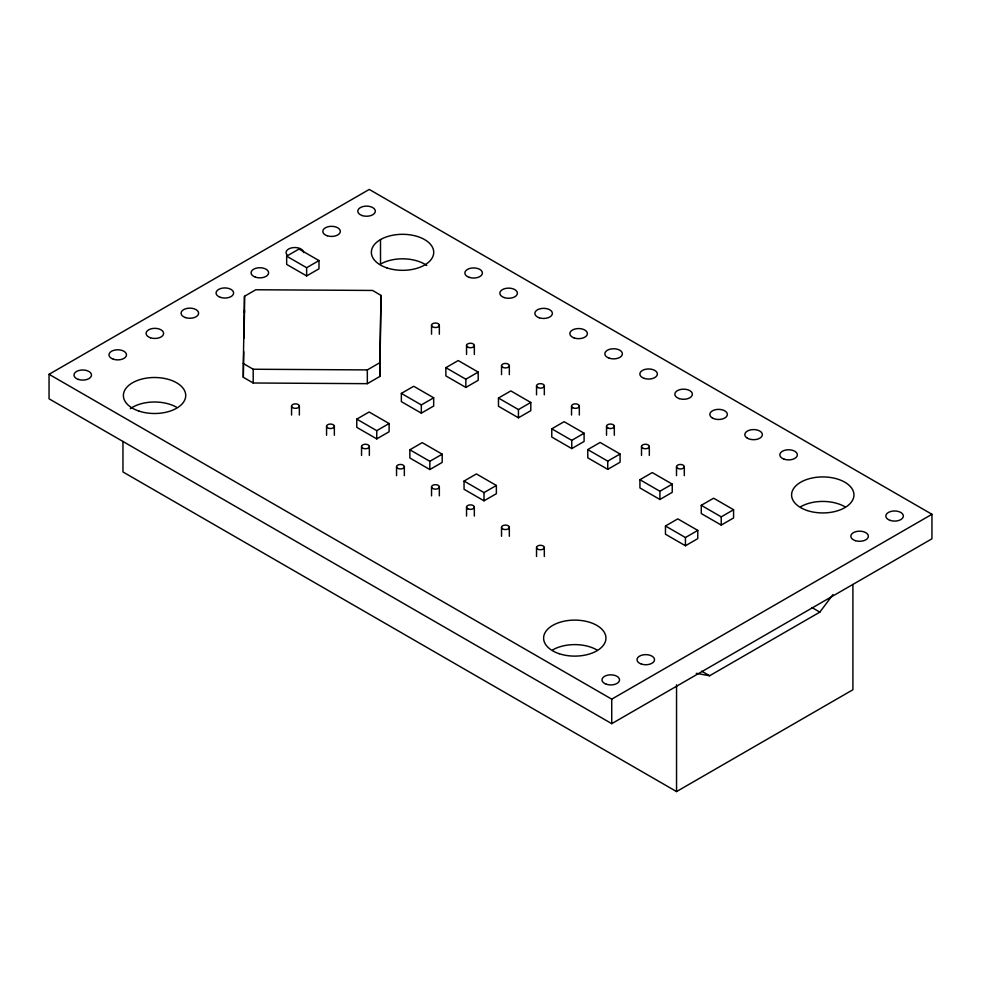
<?xml version="1.0" encoding="UTF-8"?>
<svg xmlns="http://www.w3.org/2000/svg" width="981" height="981" viewBox="0 0 981 981"><rect width="100%" height="100%" fill="white"/><g stroke="black" fill="none" stroke-linecap="round" stroke-linejoin="round"><path stroke-width="1.47" d="M243.313 363.534L244.514 296.274L255.783 289.763L372.608 290.45L381.02 295.44L379.831 376.459L367.335 383.669L253.196 382.995L243.313 377.293L243.313 363.534L253.196 369.236L367.335 369.911L379.831 362.7L381.02 295.44M243.313 377.293L243.766 351.774M244.011 338.261L244.514 310.033M696.265 673.334L709.619 675.75L819.846 612.119L832.992 594.547M49.05 374.301L369.261 189.431L931.95 514.289L931.95 538.79L611.739 723.659L49.05 398.801L49.05 374.301L611.739 699.159L931.95 514.289M286.66 256.176L299.009 249.051L318.984 260.578L318.984 268.806L306.636 275.931L286.66 264.404L286.66 256.176L306.636 267.703L318.984 260.578M356.777 419.12L369.126 411.995L389.101 423.534L389.101 431.75L376.753 438.887L356.777 427.348L356.777 419.12L376.753 430.659L389.101 423.534M401.352 393.393L413.7 386.269L433.676 397.796L433.676 406.024L421.327 413.148L401.352 401.621L401.352 393.393L421.327 404.92L433.676 397.796M445.877 367.679L458.225 360.554L478.201 372.081L478.201 380.309L465.852 387.434L445.877 375.907L445.877 367.679L465.852 379.218L478.201 372.081M498.471 398.041L510.819 390.916L530.795 402.455L530.795 410.671L518.446 417.796L498.471 406.269L498.471 398.041L518.446 409.58L530.795 402.455M409.862 449.776L422.21 442.639L442.186 454.178L442.186 462.407L429.837 469.531L409.862 457.992L409.862 449.776L429.837 461.303L442.186 454.178M551.776 428.82L564.124 421.695L584.1 433.222L584.1 441.45L571.751 448.575L551.776 437.048L551.776 428.82L571.751 440.359L584.1 433.222M464.05 481.058L476.398 473.933L496.374 485.46L496.374 493.688L484.025 500.813L464.05 489.286L464.05 481.058L484.025 492.585L496.374 485.46M587.766 449.592L600.114 442.468L620.078 454.007L620.078 462.223L607.742 469.359L587.766 457.82L587.766 449.592L607.742 461.131L620.078 454.007M639.931 479.709L652.267 472.584L672.243 484.124L672.243 492.339L659.906 499.476L639.931 487.937L639.931 479.709L659.906 491.248L672.243 484.124M665.461 526L677.797 518.875L697.773 530.402L697.773 538.63L685.437 545.755L665.461 534.228L665.461 526L685.437 537.539L697.773 530.402M701.268 505.325L713.616 498.201L733.58 509.728L733.58 517.956L721.243 525.08L701.268 513.553L701.268 505.325L721.243 516.864L733.58 509.728M122.956 441.45L122.956 471.959L676.547 791.569L852.906 689.753L852.906 584.492M811.9 607.533L819.846 612.119M701.685 671.176L709.619 675.75M721.243 516.864L721.243 525.08M685.437 537.539L685.437 545.755M684.309 466.711L684.309 475.662M676.51 466.711L676.51 475.662M676.547 684.787L676.547 791.569M659.906 491.248L659.906 499.476M649.312 446.502L649.312 455.454M641.513 446.502L641.513 455.454M614.314 426.306L614.314 435.245M611.739 699.159L611.739 723.659M607.742 461.131L607.742 469.359M606.528 426.306L606.528 435.245M579.317 406.097L579.317 415.049M571.751 440.359L571.751 448.575M571.531 406.097L571.531 415.049M544.32 385.889L544.32 394.84M544.32 547.533A3.899 2.244 0 0 1 538.483 549.47A3.899 2.244 0 0 1 538.483 545.583A3.899 2.244 0 0 1 544.32 547.533L544.32 556.472M536.533 385.889L536.533 394.84M536.533 547.533L536.533 556.472M518.446 409.58L518.446 417.796M509.323 365.692L509.323 374.632M509.323 527.324A3.899 2.244 0 0 1 503.486 529.274A3.899 2.244 0 0 1 503.486 525.375A3.899 2.244 0 0 1 509.323 527.324L509.323 536.276M501.536 365.692L501.536 374.632M501.536 527.324L501.536 536.276M484.025 492.585L484.025 500.813M474.338 345.484L474.338 354.435M474.338 507.116L474.338 516.067M466.539 345.484L466.539 354.435M466.539 507.116L466.539 516.067M465.852 379.218L465.852 387.434M439.341 325.275A3.899 2.244 0 0 1 433.492 327.225A3.899 2.244 0 0 1 433.492 323.325A3.899 2.244 0 0 1 439.341 325.275L439.341 334.227M439.341 486.919A3.899 2.244 0 0 1 433.492 488.857A3.899 2.244 0 0 1 433.492 484.97A3.899 2.244 0 0 1 439.341 486.919L439.341 495.859M431.542 325.275L431.542 334.227M431.542 486.919L431.542 495.859M429.837 461.303L429.837 469.531M421.327 404.92L421.327 413.148M404.344 466.711A3.899 2.244 0 0 1 398.494 468.66A3.899 2.244 0 0 1 398.494 464.761A3.899 2.244 0 0 1 404.344 466.711L404.344 475.662M396.545 466.711L396.545 475.662M380.505 239.597L380.505 264.097A31.171 18.001 0 0 1 426.772 265.495M379.831 362.7L379.831 376.459M376.753 430.659L376.753 438.887M369.346 446.502A3.899 2.244 0 0 1 363.497 448.452A3.899 2.244 0 0 1 363.497 444.552A3.899 2.244 0 0 1 369.346 446.502L369.346 455.454M367.335 369.911L367.335 383.669M361.548 446.502L361.548 455.454M334.349 426.306A3.899 2.244 0 0 1 328.5 428.243A3.899 2.244 0 0 1 328.5 424.356A3.899 2.244 0 0 1 334.349 426.306L334.349 435.245M326.563 426.306L326.563 435.245M306.636 267.703L306.636 275.931M299.352 406.097A3.899 2.244 0 0 1 293.515 408.047A3.899 2.244 0 0 1 293.515 404.147A3.899 2.244 0 0 1 299.352 406.097L299.352 415.049M291.565 406.097L291.565 415.049M253.196 369.236L253.196 382.995M244.514 296.274L244.465 312.731M130.326 408.672A31.171 18.001 0 0 1 176.592 407.274M552.72 649.888A31.171 18.001 0 0 1 596.816 649.888M800.729 506.699A31.171 18.001 0 0 1 844.813 506.699M287.237 255.121A8.768 5.064 0 0 1 292.571 247.69A8.768 5.064 0 0 1 303.607 252.583M572.671 407.691A3.899 2.244 0 0 0 579.182 406.674A3.899 2.244 0 0 0 574.412 403.927A3.899 2.244 0 0 0 572.671 407.691M467.679 508.71A3.899 2.244 0 0 0 474.203 507.704A3.899 2.244 0 0 0 469.433 504.945A3.899 2.244 0 0 0 467.679 508.71M607.668 427.888A3.899 2.244 0 0 0 614.18 426.882A3.899 2.244 0 0 0 609.409 424.123A3.899 2.244 0 0 0 607.668 427.888M642.653 448.096A3.899 2.244 0 0 0 649.177 447.091A3.899 2.244 0 0 0 644.407 444.332A3.899 2.244 0 0 0 642.653 448.096M677.65 468.305A3.899 2.244 0 0 0 684.174 467.287A3.899 2.244 0 0 0 679.404 464.54A3.899 2.244 0 0 0 677.65 468.305M467.679 347.078A3.899 2.244 0 0 0 474.203 346.06A3.899 2.244 0 0 0 469.433 343.313A3.899 2.244 0 0 0 467.679 347.078M502.677 367.274A3.899 2.244 0 0 0 509.2 366.269A3.899 2.244 0 0 0 504.418 363.51A3.899 2.244 0 0 0 502.677 367.274M537.674 387.483A3.899 2.244 0 0 0 544.197 386.477A3.899 2.244 0 0 0 539.415 383.718A3.899 2.244 0 0 0 537.674 387.483M78.357 379.426A8.768 5.064 0 0 0 91.503 375.036A8.768 5.064 0 0 0 78.357 370.659A8.768 5.064 0 0 0 78.357 379.426M113.355 359.218A8.768 5.064 0 0 0 126.5 354.828A8.768 5.064 0 0 0 113.355 350.45A8.768 5.064 0 0 0 113.355 359.218M150.473 337.783A8.768 5.064 0 0 0 163.619 333.405A8.768 5.064 0 0 0 150.473 329.015A8.768 5.064 0 0 0 150.473 337.783M185.458 317.586A8.768 5.064 0 0 0 198.616 313.197A8.768 5.064 0 0 0 185.458 308.819A8.768 5.064 0 0 0 185.458 317.586M220.455 297.378A8.768 5.064 0 0 0 233.613 292.988A8.768 5.064 0 0 0 220.455 288.61A8.768 5.064 0 0 0 220.455 297.378M255.452 277.169A8.768 5.064 0 0 0 268.61 272.792A8.768 5.064 0 0 0 255.452 268.402A8.768 5.064 0 0 0 255.452 277.169M327.188 235.759A8.768 5.064 0 0 0 340.333 231.381A8.768 5.064 0 0 0 327.188 226.991A8.768 5.064 0 0 0 327.188 235.759M362.173 215.562A8.768 5.064 0 0 0 375.331 211.173A8.768 5.064 0 0 0 362.173 206.795A8.768 5.064 0 0 0 362.173 215.562M469.249 277.378A8.768 5.064 0 0 0 482.407 272.988A8.768 5.064 0 0 0 469.249 268.61A8.768 5.064 0 0 0 469.249 277.378M504.246 297.586A8.768 5.064 0 0 0 517.404 293.196A8.768 5.064 0 0 0 504.246 288.806A8.768 5.064 0 0 0 504.246 297.586M539.243 317.783A8.768 5.064 0 0 0 552.389 313.405A8.768 5.064 0 0 0 539.243 309.015A8.768 5.064 0 0 0 539.243 317.783M574.241 337.991A8.768 5.064 0 0 0 587.386 333.601A8.768 5.064 0 0 0 574.241 329.224A8.768 5.064 0 0 0 574.241 337.991M609.238 358.2A8.768 5.064 0 0 0 622.383 353.81A8.768 5.064 0 0 0 609.238 349.42A8.768 5.064 0 0 0 609.238 358.2M644.235 378.396A8.768 5.064 0 0 0 657.38 374.019A8.768 5.064 0 0 0 644.235 369.629A8.768 5.064 0 0 0 644.235 378.396M679.22 398.605A8.768 5.064 0 0 0 692.378 394.215A8.768 5.064 0 0 0 679.22 389.837A8.768 5.064 0 0 0 679.22 398.605M712.402 418.004A8.768 5.064 0 0 0 727.068 415.736A8.768 5.064 0 0 0 716.338 409.531A8.768 5.064 0 0 0 712.402 418.004M747.399 438.213A8.768 5.064 0 0 0 762.065 435.944A8.768 5.064 0 0 0 751.336 429.739A8.768 5.064 0 0 0 747.399 438.213M784.211 459.218A8.768 5.064 0 0 0 797.369 454.828A8.768 5.064 0 0 0 784.211 450.451A8.768 5.064 0 0 0 784.211 459.218M890.208 520.42A8.768 5.064 0 0 0 903.366 516.031A8.768 5.064 0 0 0 890.208 511.653A8.768 5.064 0 0 0 890.208 520.42M855.211 540.617A8.768 5.064 0 0 0 868.369 536.239A8.768 5.064 0 0 0 855.211 531.849A8.768 5.064 0 0 0 855.211 540.617M641.39 664.076A8.768 5.064 0 0 0 654.535 659.686A8.768 5.064 0 0 0 641.39 655.308A8.768 5.064 0 0 0 641.39 664.076M606.393 684.272A8.768 5.064 0 0 0 619.538 679.894A8.768 5.064 0 0 0 606.393 675.504A8.768 5.064 0 0 0 606.393 684.272M386.955 267.911A31.171 18.001 0 0 0 433.725 252.313A31.171 18.001 0 0 0 386.955 236.728A31.171 18.001 0 0 0 386.955 267.911M138.959 411.088A31.171 18.001 0 0 0 185.728 395.502A31.171 18.001 0 0 0 138.959 379.917A31.171 18.001 0 0 0 138.959 411.088M559.182 653.702A31.171 18.001 0 0 0 605.951 638.116A31.171 18.001 0 0 0 559.182 622.53A31.171 18.001 0 0 0 559.182 653.702M807.179 510.525A31.171 18.001 0 0 0 853.948 494.927A31.171 18.001 0 0 0 807.179 479.341A31.171 18.001 0 0 0 807.179 510.525"/></g></svg>
